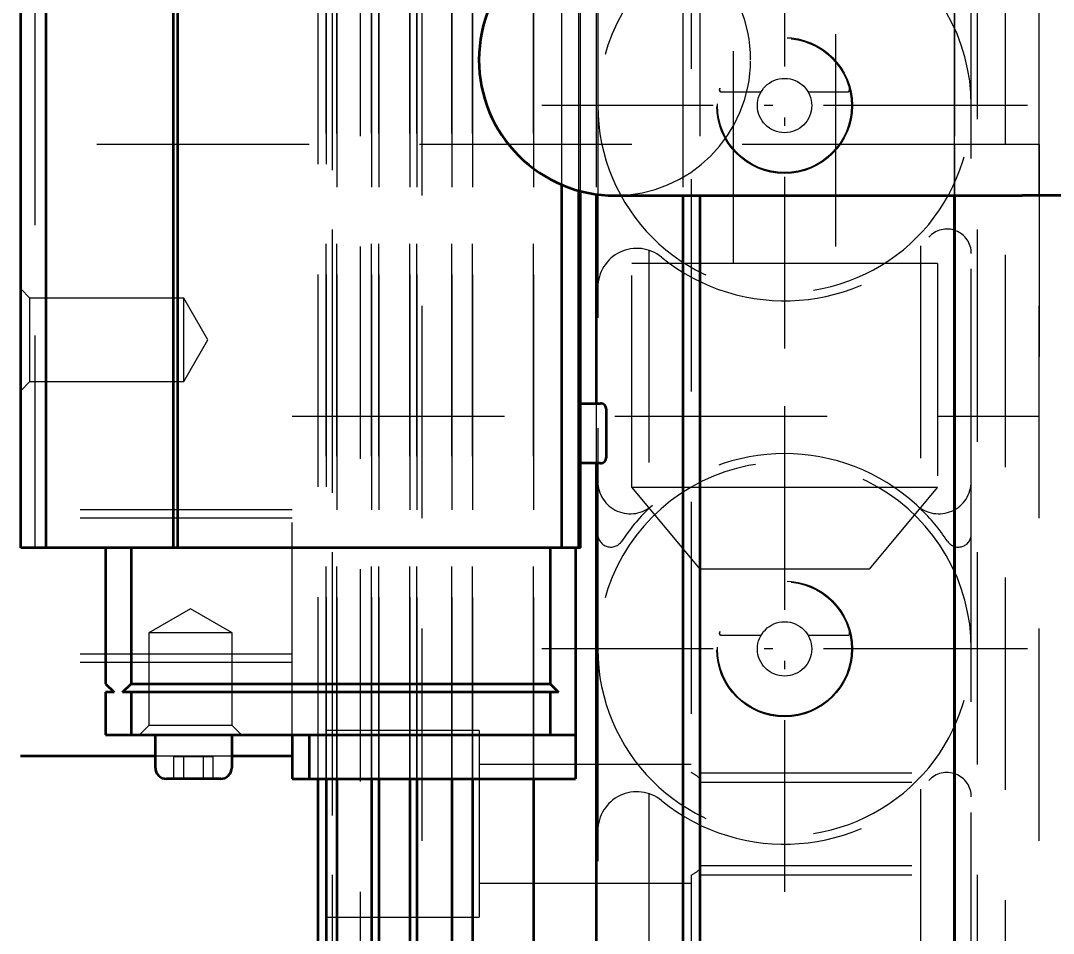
# Model space of a CAD drawing. Header units: millimetres. Extents: x -10155 to 20189, y -25550 to -22580.
# Drawn here: x -8003.4 to -7942.6, y -23171.5 to -23117.7 of the extents above; entities that cross this region are included whole.
import ezdxf

# ---------------------------------------------------------------- set-up
doc = ezdxf.new("R2010")
doc.units = ezdxf.units.MM
for name, pattern in [('CENTER-HOKUTO', [23, 20, -1, 1, -1]), ('DASHDOT', [18.5, 12, -3, 0.5, -3]), ('HIDDEN-HOKUTO', [3.8, 2.5, -1.3])]:
    doc.linetypes.add(name, pattern=pattern)
doc.layers.add('AM_7', color=2, linetype='CENTER-HOKUTO', lineweight=30)
doc.layers.add('AM_HID', color=1, linetype='HIDDEN-HOKUTO', lineweight=25)
doc.layers.add('word_dim', color=253, linetype='Continuous')
doc.styles.get("Standard").update_dxf_attribs({"font": 'romans.shx', "bigfont": 'bigfont.shx'})
doc.dimstyles.new('RS-1-5', dxfattribs={"dimscale": 5, "dimtxt": 3.5, "dimasz": 3, "dimexe": 1, "dimexo": 0, "dimgap": 1, "dimtad": 3, "dimdsep": 46, "dimtxsty": 'Standard', "dimblk1": 'OPEN', "dimblk2": 'OPEN', "dimsah": 1, "dimcen": 0, "dimclrd": 256, "dimclre": 256, "dimclrt": 3, "dimadec": 0, "dimazin": 0, "dimtfac": 1, "dimtmove": 0, "dimatfit": 3, "dimldrblk": 'OPEN', "dimfxl": 0, "dimtolj": 1, "dimtzin": 0, "dimarcsym": 0})

# ---------------------------------------------------------------- blocks, each defined once
blk = doc.blocks.new('_Open')
at = {"color": 0, "lineweight": -2}
for p, q in [((-1, 0.1667), (0, 0)), ((-1, -0.1667), (0, 0)), ((0, 0), (-1, 0))]:
    blk.add_line(p, q, dxfattribs=at)
blk = doc.blocks.new('*D756')
at = {"layer": 'DEFPOINTS', "color": 0, "ltscale": 2}
for p in [(-8113.446, -22930.004), (-8466.547, -23986.004), (-7767.444, -23986.004)]:
    blk.add_point(p, dxfattribs=at)
at = {"layer": 'word_dim', "lineweight": -2, "ltscale": 2}
for p, q in [((-8113.446, -22930.004), (-8471.547, -22930.004)), ((-8466.547, -22945.004), (-8466.547, -23971.004)), ((-7767.444, -23986.004), (-8471.547, -23986.004))]:
    blk.add_line(p, q, dxfattribs=at)
at = {"layer": 'word_dim', "lineweight": -2, "ltscale": 2, "xscale": 15, "yscale": 15, "zscale": 15}
for p, rotation in [((-8466.547, -22930.004), 90), ((-8466.547, -23986.004), 270)]:
    blk.add_blockref('_Open', p, dxfattribs=dict(at, rotation=rotation))
at = {"layer": 'word_dim', "color": 3, "ltscale": 2, "insert": (-8480.297, -23458.004), "char_height": 17.5, "attachment_point": 5, "rotation": 90}
blk.add_mtext('\\A1;1056', dxfattribs=at)

msp = doc.modelspace()

# ---------------------------------------------------------------- linework, layer by layer
at = {"color": 7, "lineweight": 35}
for p, q in [((-8003.438, -23148.754), (-8003.438, -23089.254)), ((-8001.938, -23148.754), (-8001.938, -23089.254)), ((-7994.438, -23148.754), (-7994.438, -23089.254)), ((-7994.188, -23148.754), (-7994.188, -23089.254)), ((-7971.555, -23148.754), (-7971.555, -23127.374)), ((-7970.555, -23148.754), (-7970.555, -23127.72)), ((-7970.455, -23148.754), (-7970.455, -23127.747)), ((-7968.444, -23128.004), (-7944.443, -23128.004)), ((-7968.444, -23128.004), (-7944.443, -23128.004)), ((-7964.438, -23128.004), (-7964.438, -23243.004)), ((-7963.438, -23128.004), (-7963.438, -23243.004)), ((-7963.438, -23128.004), (-7963.438, -23243.004)), ((-7948.438, -23243.004), (-7948.438, -23128.004)), ((-7948.438, -23128.004), (-7948.438, -23243.004)), ((-7969.538, -23143.763), (-7969.538, -23243.004)), ((-7971.555, -23148.754), (-7994.188, -23148.754)), ((-7996.938, -23156.754), (-7972.255, -23156.754)), ((-7972.255, -23157.254), (-7996.938, -23157.254)), ((-7996.938, -23159.754), (-7972.255, -23159.754)), ((-7985.941, -23162.354), (-7985.941, -23243.004)), ((-7985.438, -23162.354), (-7985.438, -23243.004)), ((-7984.812, -23162.354), (-7984.812, -23243.004)), ((-7982.769, -23162.354), (-7982.769, -23243.004)), ((-7982.348, -23162.354), (-7982.348, -23243.004)), ((-7980.517, -23162.354), (-7980.517, -23243.004)), ((-7980.109, -23162.354), (-7980.109, -23243.004)), ((-7978.051, -23162.354), (-7978.051, -23243.004)), ((-7976.817, -23162.354), (-7976.817, -23243.004)), ((-7973.238, -23162.354), (-7973.238, -23243.004))]:
    msp.add_line(p, q, dxfattribs=at)
at = {"color": 7, "lineweight": 35, "ltscale": 0.307909}
msp.add_line((-7969.538, -23127.929), (-7969.538, -23140.245), dxfattribs=at)
at = {"color": 7, "lineweight": 35, "ltscale": 0.399994}
msp.add_line((-7928.444, -23128.004), (-7944.443, -23128.004), dxfattribs=at)
at = {"color": 7, "lineweight": 35, "ltscale": 0.49928}
msp.add_line((-7924.472, -23128.004), (-7944.443, -23128.004), dxfattribs=at)
at = {"color": 7, "lineweight": 35, "ltscale": 0.029126}
for p, q in [((-7970.455, -23140.245), (-7969.29, -23140.245)), ((-7969.29, -23143.763), (-7970.455, -23143.763))]:
    msp.add_line(p, q, dxfattribs=at)
at = {"color": 7, "lineweight": 35, "ltscale": 0.035098}
for p, q in [((-7968.938, -23142.004), (-7968.938, -23140.6)), ((-7968.938, -23143.408), (-7968.938, -23142.004))]:
    msp.add_line(p, q, dxfattribs=at)
at = {"color": 7, "lineweight": 35, "ltscale": 0.0375}
for p, q in [((-8001.938, -23148.754), (-8003.438, -23148.754)), ((-7998.438, -23159.754), (-7996.938, -23159.754)), ((-7972.255, -23159.754), (-7970.755, -23159.754))]:
    msp.add_line(p, q, dxfattribs=at)
at = {"color": 7, "lineweight": 35, "ltscale": 0.1875}
msp.add_line((-7994.438, -23148.754), (-8001.938, -23148.754), dxfattribs=at)
at = {"color": 7, "lineweight": 35, "ltscale": 0.2}
for p, q in [((-7998.438, -23148.754), (-7998.438, -23156.754)), ((-7996.938, -23148.754), (-7996.938, -23156.754)), ((-7972.255, -23148.754), (-7972.255, -23156.754))]:
    msp.add_line(p, q, dxfattribs=at)
at = {"color": 7, "lineweight": 35, "ltscale": 0.00625}
msp.add_line((-7994.188, -23148.754), (-7994.438, -23148.754), dxfattribs=at)
at = {"color": 7, "lineweight": 35, "ltscale": 0.025}
for p, q in [((-7970.555, -23148.754), (-7971.555, -23148.754)), ((-7987.438, -23162.354), (-7986.438, -23162.354))]:
    msp.add_line(p, q, dxfattribs=at)
at = {"color": 7, "lineweight": 35, "ltscale": 0.275}
msp.add_line((-7970.755, -23148.754), (-7970.755, -23159.754), dxfattribs=at)
at = {"color": 7, "lineweight": 35, "ltscale": 0.002502}
msp.add_line((-7970.455, -23148.754), (-7970.555, -23148.754), dxfattribs=at)
at = {"color": 7, "lineweight": 35, "ltscale": 0.017678}
for p, q in [((-7998.438, -23156.754), (-7997.938, -23157.254)), ((-7997.438, -23157.254), (-7996.938, -23156.754)), ((-7972.255, -23156.754), (-7971.755, -23157.254))]:
    msp.add_line(p, q, dxfattribs=at)
at = {"color": 7, "lineweight": 35, "ltscale": 0.0125}
for p, q in [((-7997.938, -23157.254), (-7998.438, -23157.254)), ((-7996.938, -23157.254), (-7997.438, -23157.254)), ((-7971.755, -23157.254), (-7972.255, -23157.254))]:
    msp.add_line(p, q, dxfattribs=at)
at = {"color": 7, "lineweight": 35, "ltscale": 0.0625}
for p, q in [((-7998.438, -23157.254), (-7998.438, -23159.754)), ((-7996.938, -23157.254), (-7996.938, -23159.754)), ((-7972.255, -23157.254), (-7972.255, -23159.754))]:
    msp.add_line(p, q, dxfattribs=at)
at = {"color": 7, "lineweight": 35, "ltscale": 0.048749}
for p, q in [((-7995.505, -23161.704), (-7995.505, -23159.754)), ((-7991.005, -23159.754), (-7991.005, -23161.704)), ((-7991.005, -23159.754), (-7991.005, -23161.704))]:
    msp.add_line(p, q, dxfattribs=at)
at = {"color": 7, "lineweight": 35, "ltscale": 0.064999}
for p, q in [((-7987.438, -23159.754), (-7987.438, -23162.354)), ((-7986.438, -23159.754), (-7986.438, -23162.354)), ((-7970.755, -23159.754), (-7970.755, -23162.354))]:
    msp.add_line(p, q, dxfattribs=at)
at = {"color": 7, "lineweight": 35, "ltscale": 0.198468}
msp.add_line((-8003.444, -23161.004), (-7995.505, -23161.004), dxfattribs=at)
at = {"color": 7, "lineweight": 35, "ltscale": 0.017503}
msp.add_line((-7991.005, -23161.004), (-7991.005, -23161.704), dxfattribs=at)
msp.add_line((-7991.005, -23161.004), (-7991.005, -23161.704), dxfattribs=at)
at = {"color": 7, "lineweight": 35, "ltscale": 0.089032}
msp.add_line((-7991.005, -23161.004), (-7987.444, -23161.004), dxfattribs=at)
at = {"color": 7, "lineweight": 35, "ltscale": 0.040002}
msp.add_line((-7993.255, -23162.354), (-7994.855, -23162.354), dxfattribs=at)
at = {"color": 7, "lineweight": 35, "ltscale": 0.039996}
msp.add_line((-7991.655, -23162.354), (-7993.255, -23162.354), dxfattribs=at)
at = {"color": 7, "lineweight": 35, "ltscale": 0.392078}
msp.add_line((-7986.438, -23162.354), (-7970.755, -23162.354), dxfattribs=at)
at = {"color": 7, "lineweight": 35}
for centre, radius, start, end in [((-7968.444, -23120.004), 8, 90, 179.99999), ((-7968.444, -23120.004), 8, 179.99999, 270), ((-7969.29, -23140.597), 0.352, 359.46786, 89.99858), ((-7969.29, -23143.411), 0.352, 270.00142, 0.53215), ((-7994.855, -23161.704), 0.65, 180.00076, 270.32766), ((-7994.855, -23161.704), 0.65, 180.00076, 270.32766), ((-7991.655, -23161.704), 0.65, 269.67235, 359.99925), ((-7991.655, -23161.704), 0.65, 269.67235, 359.99925), ((-7991.655, -23161.704), 0.65, 269.67235, 359.99925), ((-7991.655, -23161.704), 0.65, 269.67235, 359.99925)]:
    msp.add_arc(centre, radius, start, end, dxfattribs=at)
at = {"layer": 'AM_7', "color": 2, "linetype": 'DASHDOT', "lineweight": 13}
for p, q in [((-7958.444, -23108.403), (-7958.444, -23137.003)), ((-7944.144, -23122.703), (-7972.744, -23122.703)), ((-7958.444, -23140.403), (-7958.444, -23169.003)), ((-7944.144, -23154.703), (-7972.744, -23154.703))]:
    msp.add_line(p, q, dxfattribs=at)
at = {"layer": 'AM_HID', "color": 1, "lineweight": 13, "ltscale": 5}
for p, q in [((-7985.092, -23016.004), (-7985.092, -23546.004)), ((-7979.791, -23546.004), (-7979.791, -23016.004)), ((-7947.092, -23016.004), (-7947.092, -23546.004)), ((-7947.092, -23016.004), (-7947.092, -23546.004)), ((-7985.092, -23019.004), (-7985.092, -23546.004)), ((-7979.791, -23546.004), (-7979.791, -23019.004)), ((-7984.812, -23020.004), (-7984.812, -23850.004)), ((-7984.812, -23020.004), (-7984.812, -23850.004)), ((-7984.812, -23020.004), (-7984.812, -23850.004)), ((-7982.769, -23020.004), (-7982.769, -23850.004)), ((-7982.769, -23020.004), (-7982.769, -23850.004)), ((-7982.769, -23020.004), (-7982.769, -23850.004)), ((-7982.348, -23020.004), (-7982.348, -23850.004)), ((-7982.348, -23020.004), (-7982.348, -23850.004)), ((-7982.348, -23020.004), (-7982.348, -23850.004)), ((-7980.517, -23020.004), (-7980.517, -23850.004)), ((-7980.517, -23020.004), (-7980.517, -23850.004)), ((-7980.517, -23020.004), (-7980.517, -23850.004)), ((-7980.109, -23020.004), (-7980.109, -23850.004)), ((-7980.109, -23020.004), (-7980.109, -23850.004)), ((-7980.109, -23020.004), (-7980.109, -23850.004)), ((-7978.051, -23020.004), (-7978.051, -23850.004)), ((-7978.051, -23020.004), (-7978.051, -23850.004)), ((-7978.051, -23020.004), (-7978.051, -23850.004)), ((-7976.817, -23020.004), (-7976.817, -23850.004)), ((-7976.817, -23020.004), (-7976.817, -23850.004)), ((-7976.817, -23020.004), (-7976.817, -23850.004)), ((-7973.238, -23020.004), (-7973.238, -23850.004)), ((-7973.238, -23020.004), (-7973.238, -23850.004)), ((-7973.238, -23020.004), (-7973.238, -23850.004)), ((-7969.538, -23020.004), (-7969.538, -23850.004)), ((-7969.538, -23020.004), (-7969.538, -23850.004)), ((-7969.538, -23020.004), (-7969.538, -23850.004)), ((-7964.438, -23020.004), (-7964.438, -23850.004)), ((-7964.438, -23020.004), (-7964.438, -23850.004)), ((-7964.438, -23020.004), (-7964.438, -23850.004)), ((-7945.438, -23847.004), (-7945.438, -23023.004)), ((-7983.441, -23036.004), (-7983.441, -23546.004)), ((-7943.441, -23546.004), (-7943.441, -23036.004)), ((-7961.444, -23132.004), (-7961.444, -23061.504)), ((-7961.444, -23132.004), (-7961.444, -23061.504)), ((-7955.444, -23061.504), (-7955.444, -23132.004)), ((-7955.444, -23061.504), (-7955.444, -23132.004)), ((-7985.941, -23075.654), (-7985.941, -23162.354)), ((-7985.438, -23075.654), (-7985.438, -23162.354)), ((-7985.438, -23162.354), (-7985.438, -23075.654)), ((-7984.812, -23162.354), (-7984.812, -23075.654)), ((-7984.812, -23162.354), (-7984.812, -23075.654)), ((-7984.812, -23075.654), (-7984.812, -23162.354)), ((-7984.812, -23162.354), (-7984.812, -23075.654)), ((-7984.812, -23162.354), (-7984.812, -23075.654)), ((-7982.769, -23162.354), (-7982.769, -23075.654)), ((-7982.769, -23162.354), (-7982.769, -23075.654)), ((-7982.769, -23075.654), (-7982.769, -23162.354)), ((-7982.769, -23162.354), (-7982.769, -23075.654)), ((-7982.769, -23162.354), (-7982.769, -23075.654)), ((-7982.348, -23162.354), (-7982.348, -23075.654)), ((-7982.348, -23162.354), (-7982.348, -23075.654)), ((-7982.348, -23075.654), (-7982.348, -23162.354)), ((-7982.348, -23162.354), (-7982.348, -23075.654)), ((-7982.348, -23162.354), (-7982.348, -23075.654)), ((-7980.517, -23162.354), (-7980.517, -23075.654)), ((-7980.517, -23162.354), (-7980.517, -23075.654)), ((-7980.517, -23075.654), (-7980.517, -23162.354)), ((-7980.517, -23162.354), (-7980.517, -23075.654)), ((-7980.517, -23162.354), (-7980.517, -23075.654)), ((-7980.109, -23162.354), (-7980.109, -23075.654)), ((-7980.109, -23162.354), (-7980.109, -23075.654)), ((-7980.109, -23075.654), (-7980.109, -23162.354)), ((-7980.109, -23162.354), (-7980.109, -23075.654)), ((-7980.109, -23162.354), (-7980.109, -23075.654)), ((-7978.051, -23162.354), (-7978.051, -23075.654)), ((-7978.051, -23162.354), (-7978.051, -23075.654)), ((-7978.051, -23075.654), (-7978.051, -23162.354)), ((-7978.051, -23162.354), (-7978.051, -23075.654)), ((-7978.051, -23162.354), (-7978.051, -23075.654)), ((-7976.817, -23162.354), (-7976.817, -23075.654)), ((-7976.817, -23162.354), (-7976.817, -23075.654)), ((-7976.817, -23075.654), (-7976.817, -23162.354)), ((-7976.817, -23162.354), (-7976.817, -23075.654)), ((-7976.817, -23162.354), (-7976.817, -23075.654)), ((-7973.238, -23162.354), (-7973.238, -23075.654)), ((-7973.238, -23162.354), (-7973.238, -23075.654)), ((-7973.238, -23075.654), (-7973.238, -23162.354)), ((-7973.238, -23162.354), (-7973.238, -23075.654)), ((-7973.238, -23162.354), (-7973.238, -23075.654)), ((-8002.588, -23148.754), (-8002.588, -23089.254)), ((-8001.938, -23148.754), (-8001.938, -23089.254)), ((-8001.938, -23148.754), (-8001.938, -23089.254)), ((-8001.938, -23148.754), (-8001.938, -23089.254)), ((-7994.438, -23148.754), (-7994.438, -23089.254)), ((-7994.438, -23148.754), (-7994.438, -23089.254)), ((-7994.438, -23148.754), (-7994.438, -23089.254)), ((-7994.188, -23148.754), (-7994.188, -23089.254)), ((-7994.188, -23148.754), (-7994.188, -23089.254)), ((-7994.188, -23148.754), (-7994.188, -23089.254)), ((-7971.555, -23148.754), (-7971.555, -23089.254)), ((-7971.555, -23148.754), (-7971.555, -23089.254)), ((-7971.555, -23148.754), (-7971.555, -23089.254)), ((-7963.938, -23108.035), (-7963.938, -23161.973)), ((-7970.555, -23127.72), (-7970.555, -23112.287)), ((-7970.455, -23127.747), (-7970.455, -23112.261)), ((-7969.538, -23112.079), (-7969.538, -23127.929)), ((-7964.438, -23112.004), (-7964.438, -23128.004)), ((-7963.438, -23112.004), (-7963.438, -23128.004)), ((-7963.438, -23112.004), (-7963.438, -23128.004)), ((-7948.438, -23128.004), (-7948.438, -23112.004)), ((-7948.438, -23112.004), (-7948.438, -23128.004)), ((-7971.555, -23127.374), (-7971.555, -23112.633)), ((-7969.444, -23112.829), (-7969.444, -23122.703)), ((-7947.444, -23122.703), (-7947.444, -23112.829)), ((-7962.209, -23121.903), (-7959.829, -23121.903)), ((-7962.209, -23121.903), (-7959.829, -23121.903)), ((-7957.058, -23121.903), (-7954.678, -23121.903)), ((-7957.058, -23121.903), (-7954.678, -23121.903)), ((-7969.444, -23122.703), (-7969.444, -23144.829)), ((-7947.444, -23144.829), (-7947.444, -23122.703)), ((-7948.444, -23125.004), (-8003.444, -23125.004)), ((-7948.444, -23125.004), (-7948.444, -23141.004)), ((-7943.444, -23125.004), (-7948.444, -23125.004)), ((-7948.444, -23125.004), (-7948.444, -23141.004)), ((-7948.444, -23125.004), (-7948.444, -23141.004)), ((-7948.444, -23125.004), (-7948.444, -23141.004)), ((-7943.444, -23125.004), (-7943.444, -23141.004)), ((-7968.444, -23128.004), (-7944.444, -23128.004)), ((-7968.444, -23128.004), (-7944.444, -23128.004)), ((-7924.472, -23128.004), (-7944.444, -23128.004)), ((-7924.472, -23128.004), (-7944.444, -23128.004)), ((-7966.444, -23131.224), (-7966.444, -23146.441)), ((-7950.444, -23130.964), (-7950.444, -23146.441)), ((-7967.444, -23145.204), (-7967.444, -23132.004)), ((-7958.444, -23132.004), (-7967.444, -23132.004)), ((-7967.444, -23145.204), (-7967.444, -23132.004)), ((-7949.444, -23132.004), (-7958.444, -23132.004)), ((-7949.444, -23132.004), (-7949.444, -23145.204)), ((-7949.444, -23132.004), (-7949.444, -23145.204)), ((-8002.896, -23134.045), (-8003.438, -23133.504)), ((-8002.896, -23134.045), (-8003.438, -23133.504)), ((-8002.896, -23134.045), (-8003.438, -23133.504)), ((-8002.896, -23134.045), (-8003.438, -23133.504)), ((-8002.896, -23138.962), (-8002.896, -23134.045)), ((-8002.896, -23138.962), (-8002.896, -23134.045)), ((-7993.838, -23134.045), (-8002.896, -23134.045)), ((-8002.896, -23138.962), (-8002.896, -23134.045)), ((-8002.896, -23138.962), (-8002.896, -23134.045)), ((-7993.838, -23134.045), (-8002.896, -23134.045)), ((-8002.896, -23138.962), (-8002.896, -23134.045)), ((-8002.896, -23138.962), (-8002.896, -23134.045)), ((-7993.838, -23134.045), (-8002.896, -23134.045)), ((-8002.896, -23138.962), (-8002.896, -23134.045)), ((-8002.896, -23138.962), (-8002.896, -23134.045)), ((-7993.838, -23134.045), (-8002.896, -23134.045)), ((-7993.838, -23138.962), (-7993.838, -23134.045)), ((-7993.838, -23138.962), (-7993.838, -23134.045)), ((-7992.418, -23136.504), (-7993.838, -23134.045)), ((-7993.838, -23138.962), (-7993.838, -23134.045)), ((-7993.838, -23138.962), (-7993.838, -23134.045)), ((-7992.418, -23136.504), (-7993.838, -23134.045)), ((-7993.838, -23138.962), (-7993.838, -23134.045)), ((-7993.838, -23138.962), (-7993.838, -23134.045)), ((-7992.418, -23136.504), (-7993.838, -23134.045)), ((-7993.838, -23138.962), (-7993.838, -23134.045)), ((-7993.838, -23138.962), (-7993.838, -23134.045)), ((-7992.418, -23136.504), (-7993.838, -23134.045)), ((-7993.838, -23138.962), (-7992.418, -23136.504)), ((-7993.838, -23138.962), (-7992.418, -23136.504)), ((-7993.838, -23138.962), (-7992.418, -23136.504)), ((-7993.838, -23138.962), (-7992.418, -23136.504)), ((-8003.438, -23139.504), (-8002.896, -23138.962)), ((-8003.438, -23139.504), (-8002.896, -23138.962)), ((-8003.438, -23139.504), (-8002.896, -23138.962)), ((-8003.438, -23139.504), (-8002.896, -23138.962)), ((-8002.896, -23138.962), (-7993.838, -23138.962)), ((-8002.896, -23138.962), (-7993.838, -23138.962)), ((-8002.896, -23138.962), (-7993.838, -23138.962)), ((-8002.896, -23138.962), (-7993.838, -23138.962)), ((-7970.455, -23140.245), (-7969.29, -23140.245)), ((-7970.455, -23140.245), (-7969.29, -23140.245)), ((-7970.455, -23140.245), (-7969.29, -23140.245)), ((-7969.538, -23140.245), (-7969.538, -23143.763)), ((-7987.444, -23159.754), (-7987.444, -23141.004)), ((-7987.444, -23141.004), (-7948.444, -23141.004)), ((-7968.938, -23140.6), (-7968.938, -23140.597)), ((-7948.444, -23141.004), (-7943.444, -23141.004)), ((-7969.29, -23143.763), (-7970.455, -23143.763)), ((-7969.29, -23143.763), (-7970.455, -23143.763)), ((-7969.29, -23143.763), (-7970.455, -23143.763)), ((-7969.444, -23144.829), (-7969.444, -23154.703)), ((-7967.444, -23145.204), (-7963.444, -23150.004)), ((-7958.444, -23145.204), (-7967.444, -23145.204)), ((-7958.443, -23145.204), (-7967.444, -23145.204)), ((-7967.444, -23145.204), (-7963.444, -23150.004)), ((-7958.444, -23145.204), (-7967.444, -23145.204)), ((-7958.443, -23145.204), (-7967.444, -23145.204)), ((-7949.444, -23145.204), (-7958.444, -23145.204)), ((-7949.444, -23145.204), (-7958.444, -23145.204)), ((-7949.444, -23145.204), (-7958.443, -23145.204)), ((-7949.444, -23145.204), (-7958.443, -23145.204)), ((-7953.444, -23150.004), (-7949.444, -23145.204)), ((-7953.444, -23150.004), (-7949.444, -23145.204)), ((-7947.444, -23154.703), (-7947.444, -23144.829)), ((-7987.444, -23146.504), (-8003.444, -23146.504)), ((-7987.444, -23146.504), (-8003.444, -23146.504)), ((-7987.444, -23147.004), (-8003.444, -23147.004)), ((-7987.444, -23147.004), (-8003.444, -23147.004)), ((-7987.444, -23147.004), (-8003.444, -23147.004)), ((-7987.444, -23147.004), (-8003.444, -23147.004)), ((-7996.938, -23156.754), (-7996.938, -23148.754)), ((-7996.938, -23148.754), (-7996.938, -23156.754)), ((-7996.938, -23156.754), (-7996.938, -23148.754)), ((-7972.255, -23148.754), (-7972.255, -23156.754)), ((-7972.255, -23148.754), (-7972.255, -23156.754)), ((-7972.255, -23148.754), (-7972.255, -23156.754)), ((-7958.444, -23150.004), (-7963.444, -23150.004)), ((-7953.444, -23150.004), (-7958.444, -23150.004)), ((-7993.438, -23152.334), (-7995.896, -23153.754)), ((-7993.438, -23152.334), (-7995.896, -23153.754)), ((-7990.979, -23153.754), (-7993.438, -23152.334)), ((-7990.979, -23153.754), (-7993.438, -23152.334)), ((-7995.896, -23153.754), (-7995.896, -23159.212)), ((-7990.979, -23153.754), (-7995.896, -23153.754)), ((-7990.979, -23153.754), (-7995.896, -23153.754)), ((-7995.896, -23153.754), (-7995.896, -23159.212)), ((-7990.979, -23153.754), (-7995.896, -23153.754)), ((-7990.979, -23153.754), (-7995.896, -23153.754)), ((-7990.979, -23159.212), (-7990.979, -23153.754)), ((-7990.979, -23159.212), (-7990.979, -23153.754)), ((-7962.209, -23153.903), (-7959.829, -23153.903)), ((-7962.209, -23153.903), (-7959.829, -23153.903)), ((-7957.058, -23153.903), (-7954.678, -23153.903)), ((-7957.058, -23153.903), (-7954.678, -23153.903)), ((-7987.444, -23155.004), (-8003.444, -23155.004)), ((-7987.444, -23155.004), (-8003.444, -23155.004)), ((-7987.444, -23155.004), (-8003.444, -23155.004)), ((-7987.444, -23155.004), (-8003.444, -23155.004)), ((-7969.444, -23154.703), (-7969.444, -23176.829)), ((-7947.444, -23176.829), (-7947.444, -23154.703)), ((-7987.444, -23155.504), (-8003.444, -23155.504)), ((-7987.444, -23155.504), (-8003.444, -23155.504)), ((-7996.938, -23156.754), (-7997.438, -23157.254)), ((-7997.438, -23157.254), (-7996.938, -23156.754)), ((-7996.938, -23156.754), (-7997.438, -23157.254)), ((-7972.255, -23156.754), (-7996.938, -23156.754)), ((-7996.938, -23156.754), (-7972.255, -23156.754)), ((-7972.255, -23156.754), (-7996.938, -23156.754)), ((-7971.755, -23157.254), (-7972.255, -23156.754)), ((-7972.255, -23156.754), (-7971.755, -23157.254)), ((-7971.755, -23157.254), (-7972.255, -23156.754)), ((-7996.938, -23159.754), (-7996.938, -23157.254)), ((-7996.938, -23157.254), (-7996.938, -23159.754)), ((-7996.938, -23159.754), (-7996.938, -23157.254)), ((-7972.255, -23157.254), (-7972.255, -23159.754)), ((-7972.255, -23157.254), (-7972.255, -23159.754)), ((-7972.255, -23157.254), (-7972.255, -23159.754)), ((-7995.896, -23159.212), (-7996.438, -23159.754)), ((-7995.896, -23159.212), (-7996.438, -23159.754)), ((-7990.979, -23159.212), (-7995.896, -23159.212)), ((-7990.979, -23159.212), (-7995.896, -23159.212)), ((-7990.979, -23159.212), (-7995.896, -23159.212)), ((-7990.979, -23159.212), (-7995.896, -23159.212)), ((-7990.438, -23159.754), (-7990.979, -23159.212)), ((-7990.438, -23159.754), (-7990.979, -23159.212)), ((-7995.505, -23161.704), (-7995.505, -23159.754)), ((-7995.505, -23161.704), (-7995.505, -23159.754)), ((-7995.505, -23161.704), (-7995.505, -23159.754)), ((-7991.005, -23159.754), (-7991.005, -23161.004)), ((-7991.005, -23159.754), (-7991.005, -23161.004)), ((-7986.438, -23159.754), (-7986.438, -23162.354)), ((-7986.438, -23159.754), (-7986.438, -23162.354)), ((-7986.438, -23159.754), (-7986.438, -23162.354)), ((-7976.438, -23159.504), (-7985.438, -23159.504)), ((-7976.438, -23159.504), (-7985.438, -23159.504)), ((-7976.438, -23159.504), (-7976.438, -23170.504)), ((-7995.505, -23161.004), (-7991.005, -23161.004)), ((-7994.409, -23162.354), (-7994.409, -23161.054)), ((-7994.409, -23162.354), (-7994.409, -23161.054)), ((-7994.409, -23162.354), (-7994.409, -23161.054)), ((-7994.409, -23162.354), (-7994.409, -23161.054)), ((-7993.832, -23161.054), (-7994.409, -23161.054)), ((-7993.832, -23162.354), (-7993.832, -23161.054)), ((-7993.832, -23162.354), (-7993.832, -23161.054)), ((-7993.832, -23162.354), (-7993.832, -23161.054)), ((-7993.832, -23162.354), (-7993.832, -23161.054)), ((-7993.832, -23162.354), (-7993.832, -23161.054)), ((-7993.832, -23162.354), (-7993.832, -23161.054)), ((-7993.832, -23162.354), (-7993.832, -23161.054)), ((-7993.832, -23162.354), (-7993.832, -23161.054)), ((-7992.677, -23161.054), (-7993.832, -23161.054)), ((-7992.677, -23162.354), (-7992.677, -23161.054)), ((-7992.677, -23162.354), (-7992.677, -23161.054)), ((-7992.677, -23162.354), (-7992.677, -23161.054)), ((-7992.677, -23162.354), (-7992.677, -23161.054)), ((-7992.677, -23162.354), (-7992.677, -23161.054)), ((-7992.677, -23162.354), (-7992.677, -23161.054)), ((-7992.677, -23162.354), (-7992.677, -23161.054)), ((-7992.677, -23162.354), (-7992.677, -23161.054)), ((-7992.1, -23161.054), (-7992.677, -23161.054)), ((-7992.1, -23162.354), (-7992.1, -23161.054)), ((-7992.1, -23162.354), (-7992.1, -23161.054)), ((-7992.1, -23162.354), (-7992.1, -23161.054)), ((-7992.1, -23162.354), (-7992.1, -23161.054)), ((-7963.938, -23161.504), (-7976.438, -23161.504)), ((-7963.938, -23161.504), (-7976.438, -23161.504)), ((-7963.438, -23162.004), (-7948.438, -23162.004)), ((-7963.438, -23162.004), (-7948.438, -23162.004)), ((-7963.438, -23162.545), (-7948.438, -23162.545)), ((-7963.438, -23162.545), (-7948.438, -23162.545)), ((-7950.444, -23162.964), (-7950.444, -23178.441)), ((-7966.444, -23163.224), (-7966.444, -23178.441)), ((-7963.438, -23167.462), (-7948.438, -23167.462)), ((-7963.438, -23167.462), (-7948.438, -23167.462)), ((-7963.938, -23168.035), (-7963.938, -23221.973)), ((-7963.438, -23168.004), (-7948.438, -23168.004)), ((-7963.438, -23168.004), (-7948.438, -23168.004)), ((-7976.438, -23168.504), (-7963.938, -23168.504)), ((-7976.438, -23168.504), (-7963.938, -23168.504)), ((-7985.438, -23170.504), (-7976.438, -23170.504)), ((-7985.438, -23170.504), (-7976.438, -23170.504))]:
    msp.add_line(p, q, dxfattribs=at)
for points in [[(-7962.261, -23121.687), (-7962.274, -23121.783), (-7962.271, -23121.827), (-7962.209, -23121.903)], [(-7962.209, -23121.903), (-7962.274, -23121.796), (-7962.261, -23121.687)], [(-7954.678, -23121.903), (-7954.616, -23121.825), (-7954.626, -23121.687)], [(-7954.626, -23121.687), (-7954.613, -23121.799), (-7954.624, -23121.855), (-7954.641, -23121.884), (-7954.678, -23121.903)], [(-7962.261, -23153.687), (-7962.274, -23153.783), (-7962.271, -23153.827), (-7962.209, -23153.903)], [(-7962.209, -23153.903), (-7962.274, -23153.796), (-7962.261, -23153.687)], [(-7954.678, -23153.903), (-7954.616, -23153.825), (-7954.626, -23153.687)], [(-7954.626, -23153.687), (-7954.613, -23153.799), (-7954.624, -23153.855), (-7954.641, -23153.884), (-7954.678, -23153.903)]]:
    msp.add_lwpolyline(points, dxfattribs=at)
for centre, radius in [((-7958.444, -23122.703), 4), ((-7958.444, -23122.703), 3.95), ((-7958.444, -23122.703), 1.6), ((-7958.444, -23154.703), 4), ((-7958.444, -23154.703), 3.95), ((-7958.444, -23154.703), 1.6)]:
    msp.add_circle(centre, radius, dxfattribs=at)
for centre, radius, start, end in [((-7958.444, -23122.703), 11, 0, 180.00001), ((-7968.444, -23120.004), 8, 90, 179.99999), ((-7968.444, -23120.004), 8, 0, 90), ((-7968.444, -23120.004), 8, 0, 90), ((-7968.444, -23120.004), 8, 179.99999, 270), ((-7968.444, -23120.004), 8, 270, 0), ((-7968.444, -23120.004), 8, 270, 0), ((-7958.444, -23122.703), 11, 180.00001, 0), ((-7948.881, -23131.417), 1.438, 0, 137.65739), ((-7958.444, -23122.703), 11.5, 230.91778, 317.65739), ((-7967.144, -23133.415), 2.3, 50.91779, 180.00001), ((-7969.29, -23140.597), 0.352, 359.46786, 89.99858), ((-7969.29, -23140.597), 0.352, 359.46786, 89.99858), ((-7969.29, -23140.597), 0.352, 359.46786, 89.99858), ((-7969.29, -23143.411), 0.352, 270.00142, 0.53215), ((-7969.29, -23143.411), 0.352, 270.00142, 0.53215), ((-7969.29, -23143.411), 0.352, 270.00142, 0.53215), ((-7958.444, -23154.703), 11.5, 47.38889, 132.6111), ((-7958.444, -23154.703), 11, 0, 180.00001), ((-7967.527, -23144.829), 1.917, 180.00001, 312.61111), ((-7949.36, -23144.829), 1.917, 227.3889, 0), ((-7958.444, -23154.703), 11.5, 134.07921, 146.5367), ((-7958.444, -23154.703), 11.5, 33.46331, 45.92079), ((-7968.677, -23147.939), 0.767, 180.00001, 326.53668), ((-7948.21, -23147.939), 0.767, 213.4633, 0), ((-7958.444, -23154.703), 11, 180.00001, 0), ((-7994.855, -23161.704), 0.65, 180.00076, 270.32766), ((-7994.855, -23161.704), 0.65, 180.00076, 270.32766), ((-7965.688, -23165.004), 3.5, 49.99488, 59.99991), ((-7965.688, -23165.004), 3.5, 49.99488, 59.99993), ((-7965.688, -23165.004), 3.5, 49.99488, 59.99991), ((-7965.688, -23165.004), 3.5, 49.99488, 59.99993), ((-7948.881, -23163.417), 1.438, 0, 137.65739), ((-7958.444, -23154.703), 11.5, 230.91778, 317.65739), ((-7967.144, -23165.415), 2.3, 50.91779, 180.00001), ((-7965.688, -23165.004), 3.5, 300.00008, 310.00513), ((-7965.688, -23165.004), 3.5, 300.00009, 310.00512), ((-7965.688, -23165.004), 3.5, 300.00008, 310.00513), ((-7965.688, -23165.004), 3.5, 300.00009, 310.00512)]:
    msp.add_arc(centre, radius, start, end, dxfattribs=at)

# ---------------------------------------------------------------- dimensions: what is measured, and where the dimension line sits
at = {"layer": 'word_dim', "ltscale": 2}
dim = msp.add_linear_dim(base=(-8466.547, -23986.004), p1=(-8113.446, -22930.004), p2=(-7767.444, -23986.004), angle=90, dimstyle='RS-1-5', dxfattribs=at)
dim.commit()
dim.dimension.update_dxf_attribs({"geometry": '*D756', "text_midpoint": (-8480.297, -23458.004)})

doc.saveas('drawing.dxf')
